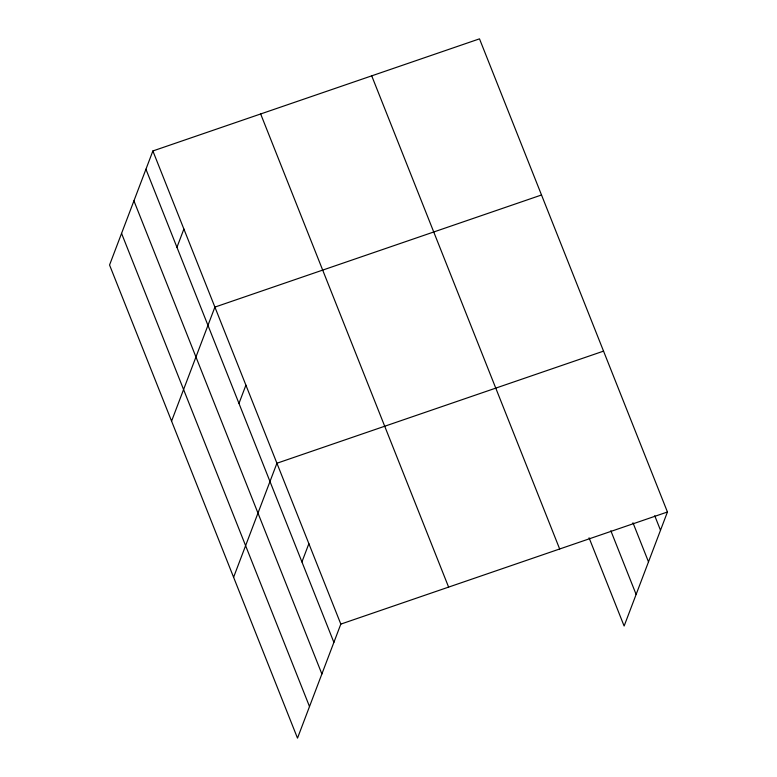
<?xml version="1.0" encoding="UTF-8"?>
<svg xmlns="http://www.w3.org/2000/svg" width="777" height="777" viewBox="0 0 777 777"><rect width="100%" height="100%" fill="white"/><g stroke="black" fill="none" stroke-linecap="round" stroke-linejoin="round"><path stroke-width="1.17" d="M152.875 150.961L109.557 265.006L297.504 738.15L340.821 624.106L152.875 150.961L479.496 38.85L667.443 511.994L624.125 626.039L589.063 537.791M176.952 247.3L183.887 229.03M171.571 421.144L214.899 307.1L541.52 194.988M238.966 403.438L245.911 385.169M233.595 577.282L276.923 463.238L603.544 351.126M301.932 561.936L308.877 543.667M340.821 624.106L667.443 511.994M654.739 515.743L660.508 530.264M632.964 522.766L648.504 561.868M610.839 530.759L636.13 594.434M371.717 75.845L559.663 548.989M260.664 113.966L448.611 587.101M145.94 169.231L333.887 642.375M133.926 200.835L321.882 673.98M121.562 233.401L309.508 706.546"/></g></svg>
